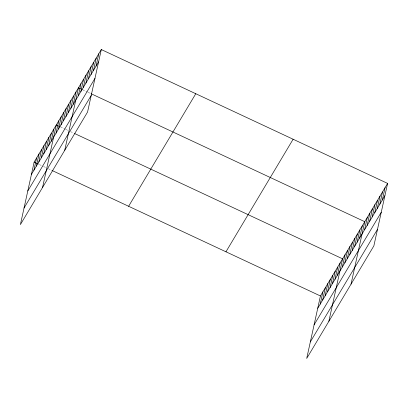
<?xml version="1.0" encoding="UTF-8"?>
<svg xmlns="http://www.w3.org/2000/svg" width="408" height="408" viewBox="0 0 408 408"><rect width="100%" height="100%" fill="white"/><g stroke="black" fill="none" stroke-linecap="round" stroke-linejoin="round"><path stroke-width="0.31" stroke-dasharray="2.04 1.53" d="M82.666 89.775L87.388 91.989M87.914 92.233L90.54 93.457M60.501 126.919L65.224 129.132M65.749 129.377L68.376 130.601M70.472 131.585L73.624 133.059M39.387 164.557L43.059 166.275M43.585 166.52L45.686 167.499M48.307 168.728L51.984 170.447"/><path stroke-width="0.61" d="M101.301 49.547L34.139 162.104L20.4 224.584L87.567 112.027L101.301 49.547L387.6 183.416L373.861 245.897L306.699 358.454L320.433 295.973L387.6 183.416M33.895 170.274L36.598 157.972M36.358 166.148L39.061 153.847M38.821 162.022L41.524 149.721M41.285 157.891L43.988 145.595M43.748 153.765L46.451 141.464M46.211 149.639L48.914 137.338M48.674 145.513L51.377 133.212M51.133 141.382L53.841 129.086M42.565 187.44L56.304 124.955L59.976 126.674M56.059 133.13L58.762 120.829M58.523 129.005L61.225 116.703M60.986 124.879L63.689 112.577M63.449 120.748L66.152 108.452M65.912 116.622L68.615 104.321M68.376 112.496L71.079 100.195M70.839 108.37L73.542 96.069M73.297 104.239L76.005 91.943M64.729 150.297L78.469 87.812L82.141 89.531M78.3 95.86L81.003 83.564M80.835 91.611L83.543 79.31M83.375 87.358L86.078 75.057M85.909 83.105L88.618 70.803M88.449 78.851L91.152 66.555M90.984 74.603L93.692 62.302M93.524 70.349L96.227 58.048M96.058 66.096L98.767 53.795M320.193 304.149L322.896 291.848M322.657 300.018L325.36 287.722M325.12 295.892L327.823 283.591M327.583 291.766L330.286 279.465M330.046 287.64L332.75 275.339M332.505 283.509L335.213 271.213M334.968 279.383L337.676 267.082M337.431 275.257L340.134 262.956M328.863 321.31L342.598 258.83L74.674 133.549M342.358 267.005L345.061 254.704M344.821 262.874L347.524 250.578M347.285 258.749L349.988 246.447M349.748 254.623L352.451 242.321M352.211 250.497L354.914 238.196M354.669 246.366L357.377 234.07M357.133 242.24L359.841 229.939M359.596 238.114L362.299 225.813M351.028 284.167L364.762 221.687L91.066 93.702M364.599 229.735L367.302 217.433M367.134 225.481L369.837 213.185M369.673 221.228L372.377 208.932M372.208 216.98L374.911 204.678M374.748 212.726L377.451 200.425M377.283 208.473L379.986 196.177M379.822 204.224L382.525 191.923M382.357 199.971L385.06 187.67M31.431 174.4L98.598 61.843M27.79 190.959L94.957 78.402M24.041 208.024L91.208 95.467M128.617 206.28L195.779 93.723M225.956 251.797L293.123 139.24M317.73 308.275L384.897 195.718M314.089 324.834L381.256 212.277M310.34 341.894L377.502 229.337M34.139 162.104L38.337 164.067M52.51 170.692L320.433 295.973"/></g></svg>
